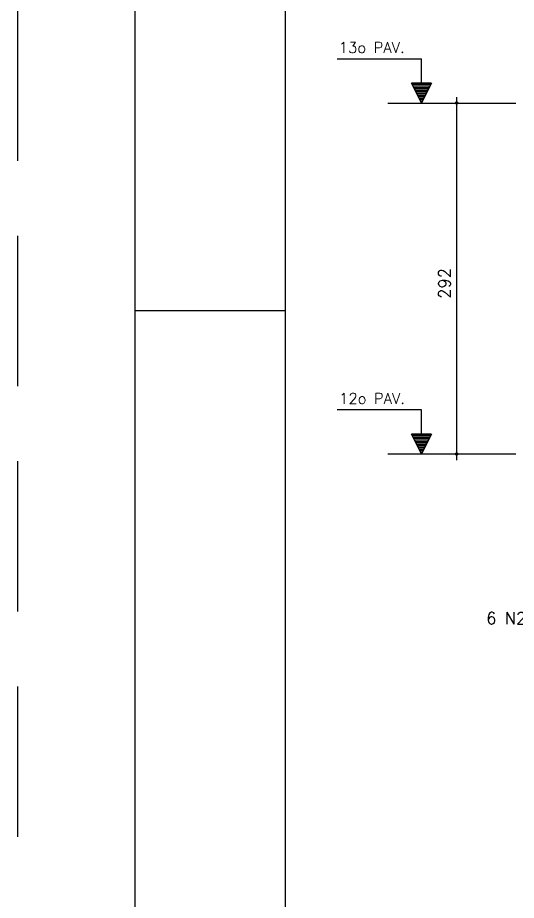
# Model space of a CAD drawing. Extents: x -1.9 to 86, y -1.5 to 61.
# Drawn here: x -1.95 to 6.35, y 19.89 to 34.58 of the extents above; entities that cross this region are included whole.
import ezdxf

# ---------------------------------------------------------------- set-up
doc = ezdxf.new("R2010")
doc.units = 0
doc.header["$MEASUREMENT"] = 0
doc.linetypes.add('HIDDEN', pattern=[0.375, 0.25, -0.125])
doc.layers.get('0').update_dxf_attribs({"linetype": 'CONTINUOUS'})
doc.layers.get('Defpoints').update_dxf_attribs({"linetype": 'CONTINUOUS'})
for name, color, linetype in [('ARQ_FOLHA', 7, 'CONTINUOUS'), ('PENA_01', 1, 'CONTINUOUS'), ('PENA_02', 2, 'CONTINUOUS'), ('PENA_03', 3, 'CONTINUOUS')]:
    doc.layers.add(name, color=color, linetype=linetype)
doc.styles.get("Standard").update_dxf_attribs({"font": 'ROMANS.SHX'})

# ---------------------------------------------------------------- blocks, each defined once
blk = doc.blocks.new('FOLHA A1 - 841 X 594')
at = {"layer": 'ARQ_FOLHA', "color": 1}
blk.add_line((-816, 297), (-841, 297), dxfattribs=at)
for points in [[(-841, 0), (0, 0), (0, 594), (-841, 594)], [(-816, 10), (-10, 10), (-10, 584), (-816, 584)]]:
    blk.add_lwpolyline(points, close=True, dxfattribs=at)
at = {"layer": 'Defpoints', "color": 8, "linetype": 'HIDDEN', "ltscale": 100}
blk.add_lwpolyline([(-860.5, 609.5), (-860.5, -15.5), (19.5, -15.5), (19.5, 609.5)], close=True, dxfattribs=at)
blk = doc.blocks.new('*U24')
blk.add_blockref('FOLHA A1 - 841 X 594', (0, 0))

msp = doc.modelspace()

# ---------------------------------------------------------------- linework, layer by layer
at = {"layer": 'PENA_01', "linetype": 'Continuous'}
for p, q in [((4.211043, 33.162185), (6.341907, 33.162185)), ((4.211043, 27.322185), (6.341907, 27.322185))]:
    msp.add_line(p, q, dxfattribs=at)
at = {"layer": 'PENA_02', "linetype": 'Continuous'}
for centre, radius in [((5.357189, 33.162185), 0.02), ((5.357189, 33.162185), 0.01), ((5.357189, 27.322185), 0.02), ((5.357189, 27.322185), 0.01)]:
    msp.add_circle(centre, radius, dxfattribs=at)
at = {"layer": 'PENA_03', "linetype": 'Continuous'}
for p, q in [((4.770042, 33.894051), (3.370042, 33.894051)), ((4.770042, 33.494051), (4.770042, 33.894051)), ((4.771442, 33.494051), (4.771442, 33.895451)), ((4.770742, 33.162185), (4.604809, 33.494051)), ((4.604809, 33.494051), (4.770042, 33.494051)), ((4.770742, 33.165307), (4.607065, 33.492659)), ((4.934418, 33.492659), (4.607065, 33.492659)), ((4.936675, 33.494051), (4.770742, 33.162185)), ((4.934418, 33.49266), (4.770742, 33.165307)), ((4.771442, 33.494051), (4.936675, 33.494051)), ((4.923911, 33.468523), (4.617572, 33.468523)), ((4.911147, 33.442995), (4.630337, 33.442995)), ((4.898383, 33.417467), (4.643101, 33.417467)), ((4.885618, 33.391939), (4.655865, 33.391939)), ((4.872854, 33.36641), (4.668629, 33.36641)), ((4.86009, 33.340882), (4.681393, 33.340882)), ((4.847326, 33.315354), (4.694157, 33.315354)), ((4.834562, 33.289826), (4.706921, 33.289826)), ((4.821798, 33.264298), (4.719685, 33.264298)), ((4.809034, 33.23877), (4.732449, 33.23877)), ((4.79627, 33.213241), (4.745213, 33.213241)), ((5.357189, 27.221653), (5.357189, 33.262185)), ((4.783506, 33.187713), (4.757978, 33.187713)), ((4.771442, 27.654051), (4.771442, 28.055451)), ((4.770042, 28.054051), (3.370042, 28.054051)), ((4.770042, 27.654051), (4.770042, 28.054051)), ((4.770742, 27.322185), (4.604809, 27.654051)), ((4.604809, 27.654051), (4.770042, 27.654051)), ((4.770742, 27.325307), (4.607065, 27.652659)), ((4.934418, 27.652659), (4.607065, 27.652659)), ((4.923911, 27.628523), (4.617572, 27.628523)), ((4.936675, 27.654051), (4.770742, 27.322185)), ((4.934418, 27.65266), (4.770742, 27.325307)), ((4.771442, 27.654051), (4.936675, 27.654051)), ((4.911147, 27.602995), (4.630337, 27.602995)), ((4.898383, 27.577467), (4.643101, 27.577467)), ((4.885618, 27.551939), (4.655865, 27.551939)), ((4.872854, 27.52641), (4.668629, 27.52641)), ((4.86009, 27.500882), (4.681393, 27.500882)), ((4.847326, 27.475354), (4.694157, 27.475354)), ((4.834562, 27.449826), (4.706921, 27.449826)), ((4.821798, 27.424298), (4.719685, 27.424298)), ((4.809034, 27.39877), (4.732449, 27.39877)), ((4.79627, 27.373241), (4.745213, 27.373241)), ((4.783506, 27.347713), (4.757978, 27.347713))]:
    msp.add_line(p, q, dxfattribs=at)

# ---------------------------------------------------------------- block references
at = {"xscale": 0.09999999999999938, "yscale": 0.09999999999999938, "zscale": 0.09999999999999938}
msp.add_blockref('*U24', (84.1, 0.002503), dxfattribs=at)

# ---------------------------------------------------------------- texts
at = {"layer": 'PENA_03', "linetype": 'Continuous'}
for s, height, p in [('13o PAV.', 0.18, (3.395748, 33.995924)), ('12o PAV.', 0.18, (3.400313, 28.155924)), ('6 N2 %%c 10 C=80', 0.2, (5.846977, 24.490693))]:
    msp.add_text(s, height=height, dxfattribs=at).set_placement(p)
msp.add_text('292', height=0.2, rotation=90, dxfattribs=at).set_placement((5.254885, 29.903583))

doc.saveas('drawing.dxf')
